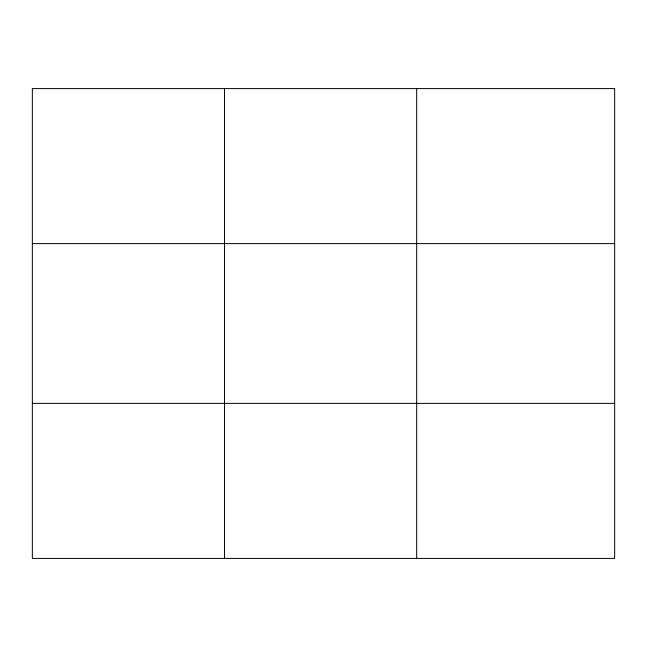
<?xml version="1.0" encoding="UTF-8"?>
<svg xmlns="http://www.w3.org/2000/svg" width="647" height="647" viewBox="0 0 647 647"><rect width="100%" height="100%" fill="white"/><g stroke="black" fill="none" stroke-linecap="round" stroke-linejoin="round"><path stroke-width="0.97" d="M224.509 88.59L224.509 558.41M416.668 88.59L416.668 558.41M32.35 243.628L614.65 243.628M32.35 403.372L614.65 403.372M614.65 88.59L614.65 558.41L32.35 558.41L32.35 88.59L614.65 88.59"/></g></svg>
